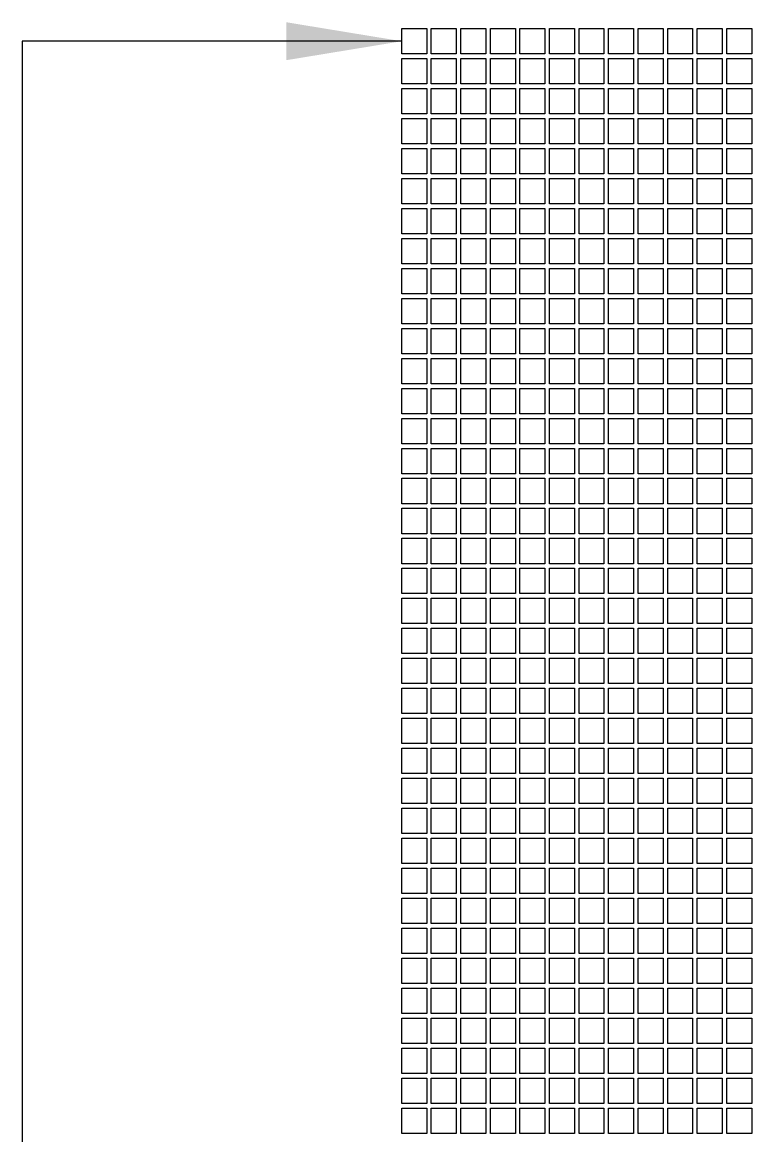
# Model space of a CAD drawing. Header units: millimetres. Extents: x 462 to 746, y 142 to 198.
# Drawn here: x 722.225 to 725.385, y 183.149 to 187.976 of the extents above; entities that cross this region are included whole.
import ezdxf

# ---------------------------------------------------------------- set-up
doc = ezdxf.new("R2010")
doc.units = ezdxf.units.MM
doc.header["$LTSCALE"] = 0.555556
doc.layers.add('Index', color=7, linetype='Continuous')
doc.styles.get("Standard").update_dxf_attribs({"font": 'ARIAL.TTF'})
doc.dimstyles.get("Standard").update_dxf_attribs({"dimtxt": 0.18, "dimasz": 0.18, "dimexe": 0.18, "dimexo": 0.0625, "dimgap": 0.09, "dimtad": 0, "dimtih": 1, "dimtoh": 1, "dimdec": 4, "dimzin": 0, "dimdsep": 46, "dimtxsty": 'Standard', "dimcen": 0.09, "dimadec": 0, "dimazin": 0, "dimtfac": 1, "dimtdec": 4, "dimtofl": 0, "dimtmove": 0, "dimatfit": 3, "dimfxl": 0, "dimtolj": 1, "dimtzin": 0, "dimarcsym": 0})

msp = doc.modelspace()

# ---------------------------------------------------------------- linework, layer by layer
for points in [[(723.8692, 187.9488), (723.9772, 187.9488), (723.9772, 187.8388), (723.8692, 187.8388)], [(723.9972, 187.9488), (724.1052, 187.9488), (724.1052, 187.8388), (723.9972, 187.8388)], [(724.1252, 187.9488), (724.2332, 187.9488), (724.2332, 187.8388), (724.1252, 187.8388)], [(724.2532, 187.9488), (724.3612, 187.9488), (724.3612, 187.8388), (724.2532, 187.8388)], [(724.3812, 187.9488), (724.4892, 187.9488), (724.4892, 187.8388), (724.3812, 187.8388)], [(724.5092, 187.9488), (724.6172, 187.9488), (724.6172, 187.8388), (724.5092, 187.8388)], [(724.6372, 187.9488), (724.7452, 187.9488), (724.7452, 187.8388), (724.6372, 187.8388)], [(724.7652, 187.9488), (724.8732, 187.9488), (724.8732, 187.8388), (724.7652, 187.8388)], [(724.8932, 187.9488), (725.0012, 187.9488), (725.0012, 187.8388), (724.8932, 187.8388)], [(725.0212, 187.9488), (725.1292, 187.9488), (725.1292, 187.8388), (725.0212, 187.8388)], [(725.1492, 187.9488), (725.2572, 187.9488), (725.2572, 187.8388), (725.1492, 187.8388)], [(725.2772, 187.9488), (725.3852, 187.9488), (725.3852, 187.8388), (725.2772, 187.8388)], [(723.8692, 187.8188), (723.9772, 187.8188), (723.9772, 187.7088), (723.8692, 187.7088)], [(723.9972, 187.8188), (724.1052, 187.8188), (724.1052, 187.7088), (723.9972, 187.7088)], [(724.1252, 187.8188), (724.2332, 187.8188), (724.2332, 187.7088), (724.1252, 187.7088)], [(724.2532, 187.8188), (724.3612, 187.8188), (724.3612, 187.7088), (724.2532, 187.7088)], [(724.3812, 187.8188), (724.4892, 187.8188), (724.4892, 187.7088), (724.3812, 187.7088)], [(724.5092, 187.8188), (724.6172, 187.8188), (724.6172, 187.7088), (724.5092, 187.7088)], [(724.6372, 187.8188), (724.7452, 187.8188), (724.7452, 187.7088), (724.6372, 187.7088)], [(724.7652, 187.8188), (724.8732, 187.8188), (724.8732, 187.7088), (724.7652, 187.7088)], [(724.8932, 187.8188), (725.0012, 187.8188), (725.0012, 187.7088), (724.8932, 187.7088)], [(725.0212, 187.8188), (725.1292, 187.8188), (725.1292, 187.7088), (725.0212, 187.7088)], [(725.1492, 187.8188), (725.2572, 187.8188), (725.2572, 187.7088), (725.1492, 187.7088)], [(725.2772, 187.8188), (725.3852, 187.8188), (725.3852, 187.7088), (725.2772, 187.7088)], [(723.8692, 187.6888), (723.9772, 187.6888), (723.9772, 187.5788), (723.8692, 187.5788)], [(723.9972, 187.6888), (724.1052, 187.6888), (724.1052, 187.5788), (723.9972, 187.5788)], [(724.1252, 187.6888), (724.2332, 187.6888), (724.2332, 187.5788), (724.1252, 187.5788)], [(724.2532, 187.6888), (724.3612, 187.6888), (724.3612, 187.5788), (724.2532, 187.5788)], [(724.3812, 187.6888), (724.4892, 187.6888), (724.4892, 187.5788), (724.3812, 187.5788)], [(724.5092, 187.6888), (724.6172, 187.6888), (724.6172, 187.5788), (724.5092, 187.5788)], [(724.6372, 187.6888), (724.7452, 187.6888), (724.7452, 187.5788), (724.6372, 187.5788)], [(724.7652, 187.6888), (724.8732, 187.6888), (724.8732, 187.5788), (724.7652, 187.5788)], [(724.8932, 187.6888), (725.0012, 187.6888), (725.0012, 187.5788), (724.8932, 187.5788)], [(725.0212, 187.6888), (725.1292, 187.6888), (725.1292, 187.5788), (725.0212, 187.5788)], [(725.1492, 187.6888), (725.2572, 187.6888), (725.2572, 187.5788), (725.1492, 187.5788)], [(725.2772, 187.6888), (725.3852, 187.6888), (725.3852, 187.5788), (725.2772, 187.5788)], [(723.8692, 187.5588), (723.9772, 187.5588), (723.9772, 187.4488), (723.8692, 187.4488)], [(723.9972, 187.5588), (724.1052, 187.5588), (724.1052, 187.4488), (723.9972, 187.4488)], [(724.1252, 187.5588), (724.2332, 187.5588), (724.2332, 187.4488), (724.1252, 187.4488)], [(724.2532, 187.5588), (724.3612, 187.5588), (724.3612, 187.4488), (724.2532, 187.4488)], [(724.3812, 187.5588), (724.4892, 187.5588), (724.4892, 187.4488), (724.3812, 187.4488)], [(724.5092, 187.5588), (724.6172, 187.5588), (724.6172, 187.4488), (724.5092, 187.4488)], [(724.6372, 187.5588), (724.7452, 187.5588), (724.7452, 187.4488), (724.6372, 187.4488)], [(724.7652, 187.5588), (724.8732, 187.5588), (724.8732, 187.4488), (724.7652, 187.4488)], [(724.8932, 187.5588), (725.0012, 187.5588), (725.0012, 187.4488), (724.8932, 187.4488)], [(725.0212, 187.5588), (725.1292, 187.5588), (725.1292, 187.4488), (725.0212, 187.4488)], [(725.1492, 187.5588), (725.2572, 187.5588), (725.2572, 187.4488), (725.1492, 187.4488)], [(725.2772, 187.5588), (725.3852, 187.5588), (725.3852, 187.4488), (725.2772, 187.4488)], [(723.8692, 187.4288), (723.9772, 187.4288), (723.9772, 187.3188), (723.8692, 187.3188)], [(723.9972, 187.4288), (724.1052, 187.4288), (724.1052, 187.3188), (723.9972, 187.3188)], [(724.1252, 187.4288), (724.2332, 187.4288), (724.2332, 187.3188), (724.1252, 187.3188)], [(724.2532, 187.4288), (724.3612, 187.4288), (724.3612, 187.3188), (724.2532, 187.3188)], [(724.3812, 187.4288), (724.4892, 187.4288), (724.4892, 187.3188), (724.3812, 187.3188)], [(724.5092, 187.4288), (724.6172, 187.4288), (724.6172, 187.3188), (724.5092, 187.3188)], [(724.6372, 187.4288), (724.7452, 187.4288), (724.7452, 187.3188), (724.6372, 187.3188)], [(724.7652, 187.4288), (724.8732, 187.4288), (724.8732, 187.3188), (724.7652, 187.3188)], [(724.8932, 187.4288), (725.0012, 187.4288), (725.0012, 187.3188), (724.8932, 187.3188)], [(725.0212, 187.4288), (725.1292, 187.4288), (725.1292, 187.3188), (725.0212, 187.3188)], [(725.1492, 187.4288), (725.2572, 187.4288), (725.2572, 187.3188), (725.1492, 187.3188)], [(725.2772, 187.4288), (725.3852, 187.4288), (725.3852, 187.3188), (725.2772, 187.3188)], [(723.8692, 187.2988), (723.9772, 187.2988), (723.9772, 187.1888), (723.8692, 187.1888)], [(723.9972, 187.2988), (724.1052, 187.2988), (724.1052, 187.1888), (723.9972, 187.1888)], [(724.1252, 187.2988), (724.2332, 187.2988), (724.2332, 187.1888), (724.1252, 187.1888)], [(724.2532, 187.2988), (724.3612, 187.2988), (724.3612, 187.1888), (724.2532, 187.1888)], [(724.3812, 187.2988), (724.4892, 187.2988), (724.4892, 187.1888), (724.3812, 187.1888)], [(724.5092, 187.2988), (724.6172, 187.2988), (724.6172, 187.1888), (724.5092, 187.1888)], [(724.6372, 187.2988), (724.7452, 187.2988), (724.7452, 187.1888), (724.6372, 187.1888)], [(724.7652, 187.2988), (724.8732, 187.2988), (724.8732, 187.1888), (724.7652, 187.1888)], [(724.8932, 187.2988), (725.0012, 187.2988), (725.0012, 187.1888), (724.8932, 187.1888)], [(725.0212, 187.2988), (725.1292, 187.2988), (725.1292, 187.1888), (725.0212, 187.1888)], [(725.1492, 187.2988), (725.2572, 187.2988), (725.2572, 187.1888), (725.1492, 187.1888)], [(725.2772, 187.2988), (725.3852, 187.2988), (725.3852, 187.1888), (725.2772, 187.1888)], [(723.8692, 187.1688), (723.9772, 187.1688), (723.9772, 187.0588), (723.8692, 187.0588)], [(723.9972, 187.1688), (724.1052, 187.1688), (724.1052, 187.0588), (723.9972, 187.0588)], [(724.1252, 187.1688), (724.2332, 187.1688), (724.2332, 187.0588), (724.1252, 187.0588)], [(724.2532, 187.1688), (724.3612, 187.1688), (724.3612, 187.0588), (724.2532, 187.0588)], [(724.3812, 187.1688), (724.4892, 187.1688), (724.4892, 187.0588), (724.3812, 187.0588)], [(724.5092, 187.1688), (724.6172, 187.1688), (724.6172, 187.0588), (724.5092, 187.0588)], [(724.6372, 187.1688), (724.7452, 187.1688), (724.7452, 187.0588), (724.6372, 187.0588)], [(724.7652, 187.1688), (724.8732, 187.1688), (724.8732, 187.0588), (724.7652, 187.0588)], [(724.8932, 187.1688), (725.0012, 187.1688), (725.0012, 187.0588), (724.8932, 187.0588)], [(725.0212, 187.1688), (725.1292, 187.1688), (725.1292, 187.0588), (725.0212, 187.0588)], [(725.1492, 187.1688), (725.2572, 187.1688), (725.2572, 187.0588), (725.1492, 187.0588)], [(725.2772, 187.1688), (725.3852, 187.1688), (725.3852, 187.0588), (725.2772, 187.0588)], [(723.8692, 187.0388), (723.9772, 187.0388), (723.9772, 186.9288), (723.8692, 186.9288)], [(723.9972, 187.0388), (724.1052, 187.0388), (724.1052, 186.9288), (723.9972, 186.9288)], [(724.1252, 187.0388), (724.2332, 187.0388), (724.2332, 186.9288), (724.1252, 186.9288)], [(724.2532, 187.0388), (724.3612, 187.0388), (724.3612, 186.9288), (724.2532, 186.9288)], [(724.3812, 187.0388), (724.4892, 187.0388), (724.4892, 186.9288), (724.3812, 186.9288)], [(724.5092, 187.0388), (724.6172, 187.0388), (724.6172, 186.9288), (724.5092, 186.9288)], [(724.6372, 187.0388), (724.7452, 187.0388), (724.7452, 186.9288), (724.6372, 186.9288)], [(724.7652, 187.0388), (724.8732, 187.0388), (724.8732, 186.9288), (724.7652, 186.9288)], [(724.8932, 187.0388), (725.0012, 187.0388), (725.0012, 186.9288), (724.8932, 186.9288)], [(725.0212, 187.0388), (725.1292, 187.0388), (725.1292, 186.9288), (725.0212, 186.9288)], [(725.1492, 187.0388), (725.2572, 187.0388), (725.2572, 186.9288), (725.1492, 186.9288)], [(725.2772, 187.0388), (725.3852, 187.0388), (725.3852, 186.9288), (725.2772, 186.9288)], [(723.8692, 186.9088), (723.9772, 186.9088), (723.9772, 186.7988), (723.8692, 186.7988)], [(723.9972, 186.9088), (724.1052, 186.9088), (724.1052, 186.7988), (723.9972, 186.7988)], [(724.1252, 186.9088), (724.2332, 186.9088), (724.2332, 186.7988), (724.1252, 186.7988)], [(724.2532, 186.9088), (724.3612, 186.9088), (724.3612, 186.7988), (724.2532, 186.7988)], [(724.3812, 186.9088), (724.4892, 186.9088), (724.4892, 186.7988), (724.3812, 186.7988)], [(724.5092, 186.9088), (724.6172, 186.9088), (724.6172, 186.7988), (724.5092, 186.7988)], [(724.6372, 186.9088), (724.7452, 186.9088), (724.7452, 186.7988), (724.6372, 186.7988)], [(724.7652, 186.9088), (724.8732, 186.9088), (724.8732, 186.7988), (724.7652, 186.7988)], [(724.8932, 186.9088), (725.0012, 186.9088), (725.0012, 186.7988), (724.8932, 186.7988)], [(725.0212, 186.9088), (725.1292, 186.9088), (725.1292, 186.7988), (725.0212, 186.7988)], [(725.1492, 186.9088), (725.2572, 186.9088), (725.2572, 186.7988), (725.1492, 186.7988)], [(725.2772, 186.9088), (725.3852, 186.9088), (725.3852, 186.7988), (725.2772, 186.7988)], [(723.8692, 186.7788), (723.9772, 186.7788), (723.9772, 186.6688), (723.8692, 186.6688)], [(723.9972, 186.7788), (724.1052, 186.7788), (724.1052, 186.6688), (723.9972, 186.6688)], [(724.1252, 186.7788), (724.2332, 186.7788), (724.2332, 186.6688), (724.1252, 186.6688)], [(724.2532, 186.7788), (724.3612, 186.7788), (724.3612, 186.6688), (724.2532, 186.6688)], [(724.3812, 186.7788), (724.4892, 186.7788), (724.4892, 186.6688), (724.3812, 186.6688)], [(724.5092, 186.7788), (724.6172, 186.7788), (724.6172, 186.6688), (724.5092, 186.6688)], [(724.6372, 186.7788), (724.7452, 186.7788), (724.7452, 186.6688), (724.6372, 186.6688)], [(724.7652, 186.7788), (724.8732, 186.7788), (724.8732, 186.6688), (724.7652, 186.6688)], [(724.8932, 186.7788), (725.0012, 186.7788), (725.0012, 186.6688), (724.8932, 186.6688)], [(725.0212, 186.7788), (725.1292, 186.7788), (725.1292, 186.6688), (725.0212, 186.6688)], [(725.1492, 186.7788), (725.2572, 186.7788), (725.2572, 186.6688), (725.1492, 186.6688)], [(725.2772, 186.7788), (725.3852, 186.7788), (725.3852, 186.6688), (725.2772, 186.6688)], [(723.8692, 186.6488), (723.9772, 186.6488), (723.9772, 186.5388), (723.8692, 186.5388)], [(723.9972, 186.6488), (724.1052, 186.6488), (724.1052, 186.5388), (723.9972, 186.5388)], [(724.1252, 186.6488), (724.2332, 186.6488), (724.2332, 186.5388), (724.1252, 186.5388)], [(724.2532, 186.6488), (724.3612, 186.6488), (724.3612, 186.5388), (724.2532, 186.5388)], [(724.3812, 186.6488), (724.4892, 186.6488), (724.4892, 186.5388), (724.3812, 186.5388)], [(724.5092, 186.6488), (724.6172, 186.6488), (724.6172, 186.5388), (724.5092, 186.5388)], [(724.6372, 186.6488), (724.7452, 186.6488), (724.7452, 186.5388), (724.6372, 186.5388)], [(724.7652, 186.6488), (724.8732, 186.6488), (724.8732, 186.5388), (724.7652, 186.5388)], [(724.8932, 186.6488), (725.0012, 186.6488), (725.0012, 186.5388), (724.8932, 186.5388)], [(725.0212, 186.6488), (725.1292, 186.6488), (725.1292, 186.5388), (725.0212, 186.5388)], [(725.1492, 186.6488), (725.2572, 186.6488), (725.2572, 186.5388), (725.1492, 186.5388)], [(725.2772, 186.6488), (725.3852, 186.6488), (725.3852, 186.5388), (725.2772, 186.5388)], [(723.8692, 186.5188), (723.9772, 186.5188), (723.9772, 186.4088), (723.8692, 186.4088)], [(723.9972, 186.5188), (724.1052, 186.5188), (724.1052, 186.4088), (723.9972, 186.4088)], [(724.1252, 186.5188), (724.2332, 186.5188), (724.2332, 186.4088), (724.1252, 186.4088)], [(724.2532, 186.5188), (724.3612, 186.5188), (724.3612, 186.4088), (724.2532, 186.4088)], [(724.3812, 186.5188), (724.4892, 186.5188), (724.4892, 186.4088), (724.3812, 186.4088)], [(724.5092, 186.5188), (724.6172, 186.5188), (724.6172, 186.4088), (724.5092, 186.4088)], [(724.6372, 186.5188), (724.7452, 186.5188), (724.7452, 186.4088), (724.6372, 186.4088)], [(724.7652, 186.5188), (724.8732, 186.5188), (724.8732, 186.4088), (724.7652, 186.4088)], [(724.8932, 186.5188), (725.0012, 186.5188), (725.0012, 186.4088), (724.8932, 186.4088)], [(725.0212, 186.5188), (725.1292, 186.5188), (725.1292, 186.4088), (725.0212, 186.4088)], [(725.1492, 186.5188), (725.2572, 186.5188), (725.2572, 186.4088), (725.1492, 186.4088)], [(725.2772, 186.5188), (725.3852, 186.5188), (725.3852, 186.4088), (725.2772, 186.4088)], [(723.8692, 186.3888), (723.9772, 186.3888), (723.9772, 186.2788), (723.8692, 186.2788)], [(723.9972, 186.3888), (724.1052, 186.3888), (724.1052, 186.2788), (723.9972, 186.2788)], [(724.1252, 186.3888), (724.2332, 186.3888), (724.2332, 186.2788), (724.1252, 186.2788)], [(724.2532, 186.3888), (724.3612, 186.3888), (724.3612, 186.2788), (724.2532, 186.2788)], [(724.3812, 186.3888), (724.4892, 186.3888), (724.4892, 186.2788), (724.3812, 186.2788)], [(724.5092, 186.3888), (724.6172, 186.3888), (724.6172, 186.2788), (724.5092, 186.2788)], [(724.6372, 186.3888), (724.7452, 186.3888), (724.7452, 186.2788), (724.6372, 186.2788)], [(724.7652, 186.3888), (724.8732, 186.3888), (724.8732, 186.2788), (724.7652, 186.2788)], [(724.8932, 186.3888), (725.0012, 186.3888), (725.0012, 186.2788), (724.8932, 186.2788)], [(725.0212, 186.3888), (725.1292, 186.3888), (725.1292, 186.2788), (725.0212, 186.2788)], [(725.1492, 186.3888), (725.2572, 186.3888), (725.2572, 186.2788), (725.1492, 186.2788)], [(725.2772, 186.3888), (725.3852, 186.3888), (725.3852, 186.2788), (725.2772, 186.2788)], [(723.8692, 186.2588), (723.9772, 186.2588), (723.9772, 186.1488), (723.8692, 186.1488)], [(723.9972, 186.2588), (724.1052, 186.2588), (724.1052, 186.1488), (723.9972, 186.1488)], [(724.1252, 186.2588), (724.2332, 186.2588), (724.2332, 186.1488), (724.1252, 186.1488)], [(724.2532, 186.2588), (724.3612, 186.2588), (724.3612, 186.1488), (724.2532, 186.1488)], [(724.3812, 186.2588), (724.4892, 186.2588), (724.4892, 186.1488), (724.3812, 186.1488)], [(724.5092, 186.2588), (724.6172, 186.2588), (724.6172, 186.1488), (724.5092, 186.1488)], [(724.6372, 186.2588), (724.7452, 186.2588), (724.7452, 186.1488), (724.6372, 186.1488)], [(724.7652, 186.2588), (724.8732, 186.2588), (724.8732, 186.1488), (724.7652, 186.1488)], [(724.8932, 186.2588), (725.0012, 186.2588), (725.0012, 186.1488), (724.8932, 186.1488)], [(725.0212, 186.2588), (725.1292, 186.2588), (725.1292, 186.1488), (725.0212, 186.1488)], [(725.1492, 186.2588), (725.2572, 186.2588), (725.2572, 186.1488), (725.1492, 186.1488)], [(725.2772, 186.2588), (725.3852, 186.2588), (725.3852, 186.1488), (725.2772, 186.1488)], [(723.8692, 186.1288), (723.9772, 186.1288), (723.9772, 186.0188), (723.8692, 186.0188)], [(723.9972, 186.1288), (724.1052, 186.1288), (724.1052, 186.0188), (723.9972, 186.0188)], [(724.1252, 186.1288), (724.2332, 186.1288), (724.2332, 186.0188), (724.1252, 186.0188)], [(724.2532, 186.1288), (724.3612, 186.1288), (724.3612, 186.0188), (724.2532, 186.0188)], [(724.3812, 186.1288), (724.4892, 186.1288), (724.4892, 186.0188), (724.3812, 186.0188)], [(724.5092, 186.1288), (724.6172, 186.1288), (724.6172, 186.0188), (724.5092, 186.0188)], [(724.6372, 186.1288), (724.7452, 186.1288), (724.7452, 186.0188), (724.6372, 186.0188)], [(724.7652, 186.1288), (724.8732, 186.1288), (724.8732, 186.0188), (724.7652, 186.0188)], [(724.8932, 186.1288), (725.0012, 186.1288), (725.0012, 186.0188), (724.8932, 186.0188)], [(725.0212, 186.1288), (725.1292, 186.1288), (725.1292, 186.0188), (725.0212, 186.0188)], [(725.1492, 186.1288), (725.2572, 186.1288), (725.2572, 186.0188), (725.1492, 186.0188)], [(725.2772, 186.1288), (725.3852, 186.1288), (725.3852, 186.0188), (725.2772, 186.0188)], [(723.8692, 185.9988), (723.9772, 185.9988), (723.9772, 185.8888), (723.8692, 185.8888)], [(723.9972, 185.9988), (724.1052, 185.9988), (724.1052, 185.8888), (723.9972, 185.8888)], [(724.1252, 185.9988), (724.2332, 185.9988), (724.2332, 185.8888), (724.1252, 185.8888)], [(724.2532, 185.9988), (724.3612, 185.9988), (724.3612, 185.8888), (724.2532, 185.8888)], [(724.3812, 185.9988), (724.4892, 185.9988), (724.4892, 185.8888), (724.3812, 185.8888)], [(724.5092, 185.9988), (724.6172, 185.9988), (724.6172, 185.8888), (724.5092, 185.8888)], [(724.6372, 185.9988), (724.7452, 185.9988), (724.7452, 185.8888), (724.6372, 185.8888)], [(724.7652, 185.9988), (724.8732, 185.9988), (724.8732, 185.8888), (724.7652, 185.8888)], [(724.8932, 185.9988), (725.0012, 185.9988), (725.0012, 185.8888), (724.8932, 185.8888)], [(725.0212, 185.9988), (725.1292, 185.9988), (725.1292, 185.8888), (725.0212, 185.8888)], [(725.1492, 185.9988), (725.2572, 185.9988), (725.2572, 185.8888), (725.1492, 185.8888)], [(725.2772, 185.9988), (725.3852, 185.9988), (725.3852, 185.8888), (725.2772, 185.8888)], [(723.8692, 185.8688), (723.9772, 185.8688), (723.9772, 185.7588), (723.8692, 185.7588)], [(723.9972, 185.8688), (724.1052, 185.8688), (724.1052, 185.7588), (723.9972, 185.7588)], [(724.1252, 185.8688), (724.2332, 185.8688), (724.2332, 185.7588), (724.1252, 185.7588)], [(724.2532, 185.8688), (724.3612, 185.8688), (724.3612, 185.7588), (724.2532, 185.7588)], [(724.3812, 185.8688), (724.4892, 185.8688), (724.4892, 185.7588), (724.3812, 185.7588)], [(724.5092, 185.8688), (724.6172, 185.8688), (724.6172, 185.7588), (724.5092, 185.7588)], [(724.6372, 185.8688), (724.7452, 185.8688), (724.7452, 185.7588), (724.6372, 185.7588)], [(724.7652, 185.8688), (724.8732, 185.8688), (724.8732, 185.7588), (724.7652, 185.7588)], [(724.8932, 185.8688), (725.0012, 185.8688), (725.0012, 185.7588), (724.8932, 185.7588)], [(725.0212, 185.8688), (725.1292, 185.8688), (725.1292, 185.7588), (725.0212, 185.7588)], [(725.1492, 185.8688), (725.2572, 185.8688), (725.2572, 185.7588), (725.1492, 185.7588)], [(725.2772, 185.8688), (725.3852, 185.8688), (725.3852, 185.7588), (725.2772, 185.7588)], [(723.8692, 185.7388), (723.9772, 185.7388), (723.9772, 185.6288), (723.8692, 185.6288)], [(723.9972, 185.7388), (724.1052, 185.7388), (724.1052, 185.6288), (723.9972, 185.6288)], [(724.1252, 185.7388), (724.2332, 185.7388), (724.2332, 185.6288), (724.1252, 185.6288)], [(724.2532, 185.7388), (724.3612, 185.7388), (724.3612, 185.6288), (724.2532, 185.6288)], [(724.3812, 185.7388), (724.4892, 185.7388), (724.4892, 185.6288), (724.3812, 185.6288)], [(724.5092, 185.7388), (724.6172, 185.7388), (724.6172, 185.6288), (724.5092, 185.6288)], [(724.6372, 185.7388), (724.7452, 185.7388), (724.7452, 185.6288), (724.6372, 185.6288)], [(724.7652, 185.7388), (724.8732, 185.7388), (724.8732, 185.6288), (724.7652, 185.6288)], [(724.8932, 185.7388), (725.0012, 185.7388), (725.0012, 185.6288), (724.8932, 185.6288)], [(725.0212, 185.7388), (725.1292, 185.7388), (725.1292, 185.6288), (725.0212, 185.6288)], [(725.1492, 185.7388), (725.2572, 185.7388), (725.2572, 185.6288), (725.1492, 185.6288)], [(725.2772, 185.7388), (725.3852, 185.7388), (725.3852, 185.6288), (725.2772, 185.6288)], [(723.8692, 185.6088), (723.9772, 185.6088), (723.9772, 185.4988), (723.8692, 185.4988)], [(723.9972, 185.6088), (724.1052, 185.6088), (724.1052, 185.4988), (723.9972, 185.4988)], [(724.1252, 185.6088), (724.2332, 185.6088), (724.2332, 185.4988), (724.1252, 185.4988)], [(724.2532, 185.6088), (724.3612, 185.6088), (724.3612, 185.4988), (724.2532, 185.4988)], [(724.3812, 185.6088), (724.4892, 185.6088), (724.4892, 185.4988), (724.3812, 185.4988)], [(724.5092, 185.6088), (724.6172, 185.6088), (724.6172, 185.4988), (724.5092, 185.4988)], [(724.6372, 185.6088), (724.7452, 185.6088), (724.7452, 185.4988), (724.6372, 185.4988)], [(724.7652, 185.6088), (724.8732, 185.6088), (724.8732, 185.4988), (724.7652, 185.4988)], [(724.8932, 185.6088), (725.0012, 185.6088), (725.0012, 185.4988), (724.8932, 185.4988)], [(725.0212, 185.6088), (725.1292, 185.6088), (725.1292, 185.4988), (725.0212, 185.4988)], [(725.1492, 185.6088), (725.2572, 185.6088), (725.2572, 185.4988), (725.1492, 185.4988)], [(725.2772, 185.6088), (725.3852, 185.6088), (725.3852, 185.4988), (725.2772, 185.4988)], [(723.8692, 185.4788), (723.9772, 185.4788), (723.9772, 185.3688), (723.8692, 185.3688)], [(723.9972, 185.4788), (724.1052, 185.4788), (724.1052, 185.3688), (723.9972, 185.3688)], [(724.1252, 185.4788), (724.2332, 185.4788), (724.2332, 185.3688), (724.1252, 185.3688)], [(724.2532, 185.4788), (724.3612, 185.4788), (724.3612, 185.3688), (724.2532, 185.3688)], [(724.3812, 185.4788), (724.4892, 185.4788), (724.4892, 185.3688), (724.3812, 185.3688)], [(724.5092, 185.4788), (724.6172, 185.4788), (724.6172, 185.3688), (724.5092, 185.3688)], [(724.6372, 185.4788), (724.7452, 185.4788), (724.7452, 185.3688), (724.6372, 185.3688)], [(724.7652, 185.4788), (724.8732, 185.4788), (724.8732, 185.3688), (724.7652, 185.3688)], [(724.8932, 185.4788), (725.0012, 185.4788), (725.0012, 185.3688), (724.8932, 185.3688)], [(725.0212, 185.4788), (725.1292, 185.4788), (725.1292, 185.3688), (725.0212, 185.3688)], [(725.1492, 185.4788), (725.2572, 185.4788), (725.2572, 185.3688), (725.1492, 185.3688)], [(725.2772, 185.4788), (725.3852, 185.4788), (725.3852, 185.3688), (725.2772, 185.3688)], [(723.8692, 185.3488), (723.9772, 185.3488), (723.9772, 185.2388), (723.8692, 185.2388)], [(723.9972, 185.3488), (724.1052, 185.3488), (724.1052, 185.2388), (723.9972, 185.2388)], [(724.1252, 185.3488), (724.2332, 185.3488), (724.2332, 185.2388), (724.1252, 185.2388)], [(724.2532, 185.3488), (724.3612, 185.3488), (724.3612, 185.2388), (724.2532, 185.2388)], [(724.3812, 185.3488), (724.4892, 185.3488), (724.4892, 185.2388), (724.3812, 185.2388)], [(724.5092, 185.3488), (724.6172, 185.3488), (724.6172, 185.2388), (724.5092, 185.2388)], [(724.6372, 185.3488), (724.7452, 185.3488), (724.7452, 185.2388), (724.6372, 185.2388)], [(724.7652, 185.3488), (724.8732, 185.3488), (724.8732, 185.2388), (724.7652, 185.2388)], [(724.8932, 185.3488), (725.0012, 185.3488), (725.0012, 185.2388), (724.8932, 185.2388)], [(725.0212, 185.3488), (725.1292, 185.3488), (725.1292, 185.2388), (725.0212, 185.2388)], [(725.1492, 185.3488), (725.2572, 185.3488), (725.2572, 185.2388), (725.1492, 185.2388)], [(725.2772, 185.3488), (725.3852, 185.3488), (725.3852, 185.2388), (725.2772, 185.2388)], [(723.8692, 185.2188), (723.9772, 185.2188), (723.9772, 185.1088), (723.8692, 185.1088)], [(723.9972, 185.2188), (724.1052, 185.2188), (724.1052, 185.1088), (723.9972, 185.1088)], [(724.1252, 185.2188), (724.2332, 185.2188), (724.2332, 185.1088), (724.1252, 185.1088)], [(724.2532, 185.2188), (724.3612, 185.2188), (724.3612, 185.1088), (724.2532, 185.1088)], [(724.3812, 185.2188), (724.4892, 185.2188), (724.4892, 185.1088), (724.3812, 185.1088)], [(724.5092, 185.2188), (724.6172, 185.2188), (724.6172, 185.1088), (724.5092, 185.1088)], [(724.6372, 185.2188), (724.7452, 185.2188), (724.7452, 185.1088), (724.6372, 185.1088)], [(724.7652, 185.2188), (724.8732, 185.2188), (724.8732, 185.1088), (724.7652, 185.1088)], [(724.8932, 185.2188), (725.0012, 185.2188), (725.0012, 185.1088), (724.8932, 185.1088)], [(725.0212, 185.2188), (725.1292, 185.2188), (725.1292, 185.1088), (725.0212, 185.1088)], [(725.1492, 185.2188), (725.2572, 185.2188), (725.2572, 185.1088), (725.1492, 185.1088)], [(725.2772, 185.2188), (725.3852, 185.2188), (725.3852, 185.1088), (725.2772, 185.1088)], [(723.8692, 185.0888), (723.9772, 185.0888), (723.9772, 184.9788), (723.8692, 184.9788)], [(723.9972, 185.0888), (724.1052, 185.0888), (724.1052, 184.9788), (723.9972, 184.9788)], [(724.1252, 185.0888), (724.2332, 185.0888), (724.2332, 184.9788), (724.1252, 184.9788)], [(724.2532, 185.0888), (724.3612, 185.0888), (724.3612, 184.9788), (724.2532, 184.9788)], [(724.3812, 185.0888), (724.4892, 185.0888), (724.4892, 184.9788), (724.3812, 184.9788)], [(724.5092, 185.0888), (724.6172, 185.0888), (724.6172, 184.9788), (724.5092, 184.9788)], [(724.6372, 185.0888), (724.7452, 185.0888), (724.7452, 184.9788), (724.6372, 184.9788)], [(724.7652, 185.0888), (724.8732, 185.0888), (724.8732, 184.9788), (724.7652, 184.9788)], [(724.8932, 185.0888), (725.0012, 185.0888), (725.0012, 184.9788), (724.8932, 184.9788)], [(725.0212, 185.0888), (725.1292, 185.0888), (725.1292, 184.9788), (725.0212, 184.9788)], [(725.1492, 185.0888), (725.2572, 185.0888), (725.2572, 184.9788), (725.1492, 184.9788)], [(725.2772, 185.0888), (725.3852, 185.0888), (725.3852, 184.9788), (725.2772, 184.9788)], [(723.8692, 184.9588), (723.9772, 184.9588), (723.9772, 184.8488), (723.8692, 184.8488)], [(723.9972, 184.9588), (724.1052, 184.9588), (724.1052, 184.8488), (723.9972, 184.8488)], [(724.1252, 184.9588), (724.2332, 184.9588), (724.2332, 184.8488), (724.1252, 184.8488)], [(724.2532, 184.9588), (724.3612, 184.9588), (724.3612, 184.8488), (724.2532, 184.8488)], [(724.3812, 184.9588), (724.4892, 184.9588), (724.4892, 184.8488), (724.3812, 184.8488)], [(724.5092, 184.9588), (724.6172, 184.9588), (724.6172, 184.8488), (724.5092, 184.8488)], [(724.6372, 184.9588), (724.7452, 184.9588), (724.7452, 184.8488), (724.6372, 184.8488)], [(724.7652, 184.9588), (724.8732, 184.9588), (724.8732, 184.8488), (724.7652, 184.8488)], [(724.8932, 184.9588), (725.0012, 184.9588), (725.0012, 184.8488), (724.8932, 184.8488)], [(725.0212, 184.9588), (725.1292, 184.9588), (725.1292, 184.8488), (725.0212, 184.8488)], [(725.1492, 184.9588), (725.2572, 184.9588), (725.2572, 184.8488), (725.1492, 184.8488)], [(725.2772, 184.9588), (725.3852, 184.9588), (725.3852, 184.8488), (725.2772, 184.8488)], [(723.8692, 184.8288), (723.9772, 184.8288), (723.9772, 184.7188), (723.8692, 184.7188)], [(723.9972, 184.8288), (724.1052, 184.8288), (724.1052, 184.7188), (723.9972, 184.7188)], [(724.1252, 184.8288), (724.2332, 184.8288), (724.2332, 184.7188), (724.1252, 184.7188)], [(724.2532, 184.8288), (724.3612, 184.8288), (724.3612, 184.7188), (724.2532, 184.7188)], [(724.3812, 184.8288), (724.4892, 184.8288), (724.4892, 184.7188), (724.3812, 184.7188)], [(724.5092, 184.8288), (724.6172, 184.8288), (724.6172, 184.7188), (724.5092, 184.7188)], [(724.6372, 184.8288), (724.7452, 184.8288), (724.7452, 184.7188), (724.6372, 184.7188)], [(724.7652, 184.8288), (724.8732, 184.8288), (724.8732, 184.7188), (724.7652, 184.7188)], [(724.8932, 184.8288), (725.0012, 184.8288), (725.0012, 184.7188), (724.8932, 184.7188)], [(725.0212, 184.8288), (725.1292, 184.8288), (725.1292, 184.7188), (725.0212, 184.7188)], [(725.1492, 184.8288), (725.2572, 184.8288), (725.2572, 184.7188), (725.1492, 184.7188)], [(725.2772, 184.8288), (725.3852, 184.8288), (725.3852, 184.7188), (725.2772, 184.7188)], [(723.8692, 184.6988), (723.9772, 184.6988), (723.9772, 184.5888), (723.8692, 184.5888)], [(723.9972, 184.6988), (724.1052, 184.6988), (724.1052, 184.5888), (723.9972, 184.5888)], [(724.1252, 184.6988), (724.2332, 184.6988), (724.2332, 184.5888), (724.1252, 184.5888)], [(724.2532, 184.6988), (724.3612, 184.6988), (724.3612, 184.5888), (724.2532, 184.5888)], [(724.3812, 184.6988), (724.4892, 184.6988), (724.4892, 184.5888), (724.3812, 184.5888)], [(724.5092, 184.6988), (724.6172, 184.6988), (724.6172, 184.5888), (724.5092, 184.5888)], [(724.6372, 184.6988), (724.7452, 184.6988), (724.7452, 184.5888), (724.6372, 184.5888)], [(724.7652, 184.6988), (724.8732, 184.6988), (724.8732, 184.5888), (724.7652, 184.5888)], [(724.8932, 184.6988), (725.0012, 184.6988), (725.0012, 184.5888), (724.8932, 184.5888)], [(725.0212, 184.6988), (725.1292, 184.6988), (725.1292, 184.5888), (725.0212, 184.5888)], [(725.1492, 184.6988), (725.2572, 184.6988), (725.2572, 184.5888), (725.1492, 184.5888)], [(725.2772, 184.6988), (725.3852, 184.6988), (725.3852, 184.5888), (725.2772, 184.5888)], [(723.8692, 184.5688), (723.9772, 184.5688), (723.9772, 184.4588), (723.8692, 184.4588)], [(723.9972, 184.5688), (724.1052, 184.5688), (724.1052, 184.4588), (723.9972, 184.4588)], [(724.1252, 184.5688), (724.2332, 184.5688), (724.2332, 184.4588), (724.1252, 184.4588)], [(724.2532, 184.5688), (724.3612, 184.5688), (724.3612, 184.4588), (724.2532, 184.4588)], [(724.3812, 184.5688), (724.4892, 184.5688), (724.4892, 184.4588), (724.3812, 184.4588)], [(724.5092, 184.5688), (724.6172, 184.5688), (724.6172, 184.4588), (724.5092, 184.4588)], [(724.6372, 184.5688), (724.7452, 184.5688), (724.7452, 184.4588), (724.6372, 184.4588)], [(724.7652, 184.5688), (724.8732, 184.5688), (724.8732, 184.4588), (724.7652, 184.4588)], [(724.8932, 184.5688), (725.0012, 184.5688), (725.0012, 184.4588), (724.8932, 184.4588)], [(725.0212, 184.5688), (725.1292, 184.5688), (725.1292, 184.4588), (725.0212, 184.4588)], [(725.1492, 184.5688), (725.2572, 184.5688), (725.2572, 184.4588), (725.1492, 184.4588)], [(725.2772, 184.5688), (725.3852, 184.5688), (725.3852, 184.4588), (725.2772, 184.4588)], [(723.8692, 184.4388), (723.9772, 184.4388), (723.9772, 184.3288), (723.8692, 184.3288)], [(723.9972, 184.4388), (724.1052, 184.4388), (724.1052, 184.3288), (723.9972, 184.3288)], [(724.1252, 184.4388), (724.2332, 184.4388), (724.2332, 184.3288), (724.1252, 184.3288)], [(724.2532, 184.4388), (724.3612, 184.4388), (724.3612, 184.3288), (724.2532, 184.3288)], [(724.3812, 184.4388), (724.4892, 184.4388), (724.4892, 184.3288), (724.3812, 184.3288)], [(724.5092, 184.4388), (724.6172, 184.4388), (724.6172, 184.3288), (724.5092, 184.3288)], [(724.6372, 184.4388), (724.7452, 184.4388), (724.7452, 184.3288), (724.6372, 184.3288)], [(724.7652, 184.4388), (724.8732, 184.4388), (724.8732, 184.3288), (724.7652, 184.3288)], [(724.8932, 184.4388), (725.0012, 184.4388), (725.0012, 184.3288), (724.8932, 184.3288)], [(725.0212, 184.4388), (725.1292, 184.4388), (725.1292, 184.3288), (725.0212, 184.3288)], [(725.1492, 184.4388), (725.2572, 184.4388), (725.2572, 184.3288), (725.1492, 184.3288)], [(725.2772, 184.4388), (725.3852, 184.4388), (725.3852, 184.3288), (725.2772, 184.3288)], [(723.8692, 184.3088), (723.9772, 184.3088), (723.9772, 184.1988), (723.8692, 184.1988)], [(723.9972, 184.3088), (724.1052, 184.3088), (724.1052, 184.1988), (723.9972, 184.1988)], [(724.1252, 184.3088), (724.2332, 184.3088), (724.2332, 184.1988), (724.1252, 184.1988)], [(724.2532, 184.3088), (724.3612, 184.3088), (724.3612, 184.1988), (724.2532, 184.1988)], [(724.3812, 184.3088), (724.4892, 184.3088), (724.4892, 184.1988), (724.3812, 184.1988)], [(724.5092, 184.3088), (724.6172, 184.3088), (724.6172, 184.1988), (724.5092, 184.1988)], [(724.6372, 184.3088), (724.7452, 184.3088), (724.7452, 184.1988), (724.6372, 184.1988)], [(724.7652, 184.3088), (724.8732, 184.3088), (724.8732, 184.1988), (724.7652, 184.1988)], [(724.8932, 184.3088), (725.0012, 184.3088), (725.0012, 184.1988), (724.8932, 184.1988)], [(725.0212, 184.3088), (725.1292, 184.3088), (725.1292, 184.1988), (725.0212, 184.1988)], [(725.1492, 184.3088), (725.2572, 184.3088), (725.2572, 184.1988), (725.1492, 184.1988)], [(725.2772, 184.3088), (725.3852, 184.3088), (725.3852, 184.1988), (725.2772, 184.1988)], [(723.8692, 184.1788), (723.9772, 184.1788), (723.9772, 184.0688), (723.8692, 184.0688)], [(723.9972, 184.1788), (724.1052, 184.1788), (724.1052, 184.0688), (723.9972, 184.0688)], [(724.1252, 184.1788), (724.2332, 184.1788), (724.2332, 184.0688), (724.1252, 184.0688)], [(724.2532, 184.1788), (724.3612, 184.1788), (724.3612, 184.0688), (724.2532, 184.0688)], [(724.3812, 184.1788), (724.4892, 184.1788), (724.4892, 184.0688), (724.3812, 184.0688)], [(724.5092, 184.1788), (724.6172, 184.1788), (724.6172, 184.0688), (724.5092, 184.0688)], [(724.6372, 184.1788), (724.7452, 184.1788), (724.7452, 184.0688), (724.6372, 184.0688)], [(724.7652, 184.1788), (724.8732, 184.1788), (724.8732, 184.0688), (724.7652, 184.0688)], [(724.8932, 184.1788), (725.0012, 184.1788), (725.0012, 184.0688), (724.8932, 184.0688)], [(725.0212, 184.1788), (725.1292, 184.1788), (725.1292, 184.0688), (725.0212, 184.0688)], [(725.1492, 184.1788), (725.2572, 184.1788), (725.2572, 184.0688), (725.1492, 184.0688)], [(725.2772, 184.1788), (725.3852, 184.1788), (725.3852, 184.0688), (725.2772, 184.0688)], [(723.8692, 184.0488), (723.9772, 184.0488), (723.9772, 183.9388), (723.8692, 183.9388)], [(723.9972, 184.0488), (724.1052, 184.0488), (724.1052, 183.9388), (723.9972, 183.9388)], [(724.1252, 184.0488), (724.2332, 184.0488), (724.2332, 183.9388), (724.1252, 183.9388)], [(724.2532, 184.0488), (724.3612, 184.0488), (724.3612, 183.9388), (724.2532, 183.9388)], [(724.3812, 184.0488), (724.4892, 184.0488), (724.4892, 183.9388), (724.3812, 183.9388)], [(724.5092, 184.0488), (724.6172, 184.0488), (724.6172, 183.9388), (724.5092, 183.9388)], [(724.6372, 184.0488), (724.7452, 184.0488), (724.7452, 183.9388), (724.6372, 183.9388)], [(724.7652, 184.0488), (724.8732, 184.0488), (724.8732, 183.9388), (724.7652, 183.9388)], [(724.8932, 184.0488), (725.0012, 184.0488), (725.0012, 183.9388), (724.8932, 183.9388)], [(725.0212, 184.0488), (725.1292, 184.0488), (725.1292, 183.9388), (725.0212, 183.9388)], [(725.1492, 184.0488), (725.2572, 184.0488), (725.2572, 183.9388), (725.1492, 183.9388)], [(725.2772, 184.0488), (725.3852, 184.0488), (725.3852, 183.9388), (725.2772, 183.9388)], [(723.8692, 183.9188), (723.9772, 183.9188), (723.9772, 183.8088), (723.8692, 183.8088)], [(723.9972, 183.9188), (724.1052, 183.9188), (724.1052, 183.8088), (723.9972, 183.8088)], [(724.1252, 183.9188), (724.2332, 183.9188), (724.2332, 183.8088), (724.1252, 183.8088)], [(724.2532, 183.9188), (724.3612, 183.9188), (724.3612, 183.8088), (724.2532, 183.8088)], [(724.3812, 183.9188), (724.4892, 183.9188), (724.4892, 183.8088), (724.3812, 183.8088)], [(724.5092, 183.9188), (724.6172, 183.9188), (724.6172, 183.8088), (724.5092, 183.8088)], [(724.6372, 183.9188), (724.7452, 183.9188), (724.7452, 183.8088), (724.6372, 183.8088)], [(724.7652, 183.9188), (724.8732, 183.9188), (724.8732, 183.8088), (724.7652, 183.8088)], [(724.8932, 183.9188), (725.0012, 183.9188), (725.0012, 183.8088), (724.8932, 183.8088)], [(725.0212, 183.9188), (725.1292, 183.9188), (725.1292, 183.8088), (725.0212, 183.8088)], [(725.1492, 183.9188), (725.2572, 183.9188), (725.2572, 183.8088), (725.1492, 183.8088)], [(725.2772, 183.9188), (725.3852, 183.9188), (725.3852, 183.8088), (725.2772, 183.8088)], [(723.8692, 183.7888), (723.9772, 183.7888), (723.9772, 183.6788), (723.8692, 183.6788)], [(723.9972, 183.7888), (724.1052, 183.7888), (724.1052, 183.6788), (723.9972, 183.6788)], [(724.1252, 183.7888), (724.2332, 183.7888), (724.2332, 183.6788), (724.1252, 183.6788)], [(724.2532, 183.7888), (724.3612, 183.7888), (724.3612, 183.6788), (724.2532, 183.6788)], [(724.3812, 183.7888), (724.4892, 183.7888), (724.4892, 183.6788), (724.3812, 183.6788)], [(724.5092, 183.7888), (724.6172, 183.7888), (724.6172, 183.6788), (724.5092, 183.6788)], [(724.6372, 183.7888), (724.7452, 183.7888), (724.7452, 183.6788), (724.6372, 183.6788)], [(724.7652, 183.7888), (724.8732, 183.7888), (724.8732, 183.6788), (724.7652, 183.6788)], [(724.8932, 183.7888), (725.0012, 183.7888), (725.0012, 183.6788), (724.8932, 183.6788)], [(725.0212, 183.7888), (725.1292, 183.7888), (725.1292, 183.6788), (725.0212, 183.6788)], [(725.1492, 183.7888), (725.2572, 183.7888), (725.2572, 183.6788), (725.1492, 183.6788)], [(725.2772, 183.7888), (725.3852, 183.7888), (725.3852, 183.6788), (725.2772, 183.6788)], [(723.8692, 183.6588), (723.9772, 183.6588), (723.9772, 183.5488), (723.8692, 183.5488)], [(723.9972, 183.6588), (724.1052, 183.6588), (724.1052, 183.5488), (723.9972, 183.5488)], [(724.1252, 183.6588), (724.2332, 183.6588), (724.2332, 183.5488), (724.1252, 183.5488)], [(724.2532, 183.6588), (724.3612, 183.6588), (724.3612, 183.5488), (724.2532, 183.5488)], [(724.3812, 183.6588), (724.4892, 183.6588), (724.4892, 183.5488), (724.3812, 183.5488)], [(724.5092, 183.6588), (724.6172, 183.6588), (724.6172, 183.5488), (724.5092, 183.5488)], [(724.6372, 183.6588), (724.7452, 183.6588), (724.7452, 183.5488), (724.6372, 183.5488)], [(724.7652, 183.6588), (724.8732, 183.6588), (724.8732, 183.5488), (724.7652, 183.5488)], [(724.8932, 183.6588), (725.0012, 183.6588), (725.0012, 183.5488), (724.8932, 183.5488)], [(725.0212, 183.6588), (725.1292, 183.6588), (725.1292, 183.5488), (725.0212, 183.5488)], [(725.1492, 183.6588), (725.2572, 183.6588), (725.2572, 183.5488), (725.1492, 183.5488)], [(725.2772, 183.6588), (725.3852, 183.6588), (725.3852, 183.5488), (725.2772, 183.5488)], [(723.8692, 183.5288), (723.9772, 183.5288), (723.9772, 183.4188), (723.8692, 183.4188)], [(723.9972, 183.5288), (724.1052, 183.5288), (724.1052, 183.4188), (723.9972, 183.4188)], [(724.1252, 183.5288), (724.2332, 183.5288), (724.2332, 183.4188), (724.1252, 183.4188)], [(724.2532, 183.5288), (724.3612, 183.5288), (724.3612, 183.4188), (724.2532, 183.4188)], [(724.3812, 183.5288), (724.4892, 183.5288), (724.4892, 183.4188), (724.3812, 183.4188)], [(724.5092, 183.5288), (724.6172, 183.5288), (724.6172, 183.4188), (724.5092, 183.4188)], [(724.6372, 183.5288), (724.7452, 183.5288), (724.7452, 183.4188), (724.6372, 183.4188)], [(724.7652, 183.5288), (724.8732, 183.5288), (724.8732, 183.4188), (724.7652, 183.4188)], [(724.8932, 183.5288), (725.0012, 183.5288), (725.0012, 183.4188), (724.8932, 183.4188)], [(725.0212, 183.5288), (725.1292, 183.5288), (725.1292, 183.4188), (725.0212, 183.4188)], [(725.1492, 183.5288), (725.2572, 183.5288), (725.2572, 183.4188), (725.1492, 183.4188)], [(725.2772, 183.5288), (725.3852, 183.5288), (725.3852, 183.4188), (725.2772, 183.4188)], [(723.8692, 183.3988), (723.9772, 183.3988), (723.9772, 183.2888), (723.8692, 183.2888)], [(723.9972, 183.3988), (724.1052, 183.3988), (724.1052, 183.2888), (723.9972, 183.2888)], [(724.1252, 183.3988), (724.2332, 183.3988), (724.2332, 183.2888), (724.1252, 183.2888)], [(724.2532, 183.3988), (724.3612, 183.3988), (724.3612, 183.2888), (724.2532, 183.2888)], [(724.3812, 183.3988), (724.4892, 183.3988), (724.4892, 183.2888), (724.3812, 183.2888)], [(724.5092, 183.3988), (724.6172, 183.3988), (724.6172, 183.2888), (724.5092, 183.2888)], [(724.6372, 183.3988), (724.7452, 183.3988), (724.7452, 183.2888), (724.6372, 183.2888)], [(724.7652, 183.3988), (724.8732, 183.3988), (724.8732, 183.2888), (724.7652, 183.2888)], [(724.8932, 183.3988), (725.0012, 183.3988), (725.0012, 183.2888), (724.8932, 183.2888)], [(725.0212, 183.3988), (725.1292, 183.3988), (725.1292, 183.2888), (725.0212, 183.2888)], [(725.1492, 183.3988), (725.2572, 183.3988), (725.2572, 183.2888), (725.1492, 183.2888)], [(725.2772, 183.3988), (725.3852, 183.3988), (725.3852, 183.2888), (725.2772, 183.2888)], [(723.8692, 183.2688), (723.9772, 183.2688), (723.9772, 183.1588), (723.8692, 183.1588)], [(723.9972, 183.2688), (724.1052, 183.2688), (724.1052, 183.1588), (723.9972, 183.1588)], [(724.1252, 183.2688), (724.2332, 183.2688), (724.2332, 183.1588), (724.1252, 183.1588)], [(724.2532, 183.2688), (724.3612, 183.2688), (724.3612, 183.1588), (724.2532, 183.1588)], [(724.3812, 183.2688), (724.4892, 183.2688), (724.4892, 183.1588), (724.3812, 183.1588)], [(724.5092, 183.2688), (724.6172, 183.2688), (724.6172, 183.1588), (724.5092, 183.1588)], [(724.6372, 183.2688), (724.7452, 183.2688), (724.7452, 183.1588), (724.6372, 183.1588)], [(724.7652, 183.2688), (724.8732, 183.2688), (724.8732, 183.1588), (724.7652, 183.1588)], [(724.8932, 183.2688), (725.0012, 183.2688), (725.0012, 183.1588), (724.8932, 183.1588)], [(725.0212, 183.2688), (725.1292, 183.2688), (725.1292, 183.1588), (725.0212, 183.1588)], [(725.1492, 183.2688), (725.2572, 183.2688), (725.2572, 183.1588), (725.1492, 183.1588)], [(725.2772, 183.2688), (725.3852, 183.2688), (725.3852, 183.1588), (725.2772, 183.1588)]]:
    msp.add_lwpolyline(points, close=True)

# ---------------------------------------------------------------- leaders
at = {"layer": 'Index', "color": 5}
msp.add_leader([(723.8692, 187.8938), (722.2252, 187.8938), (722.2252, 175.5003)], dimstyle='Standard', override={"dimtxt": 0.5, "dimasz": 0.5, "dimexe": 0.5, "dimexo": 0.5, "dimgap": 0.1, "dimtih": 0, "dimdec": 3}, dxfattribs=at)

doc.saveas('drawing.dxf')
